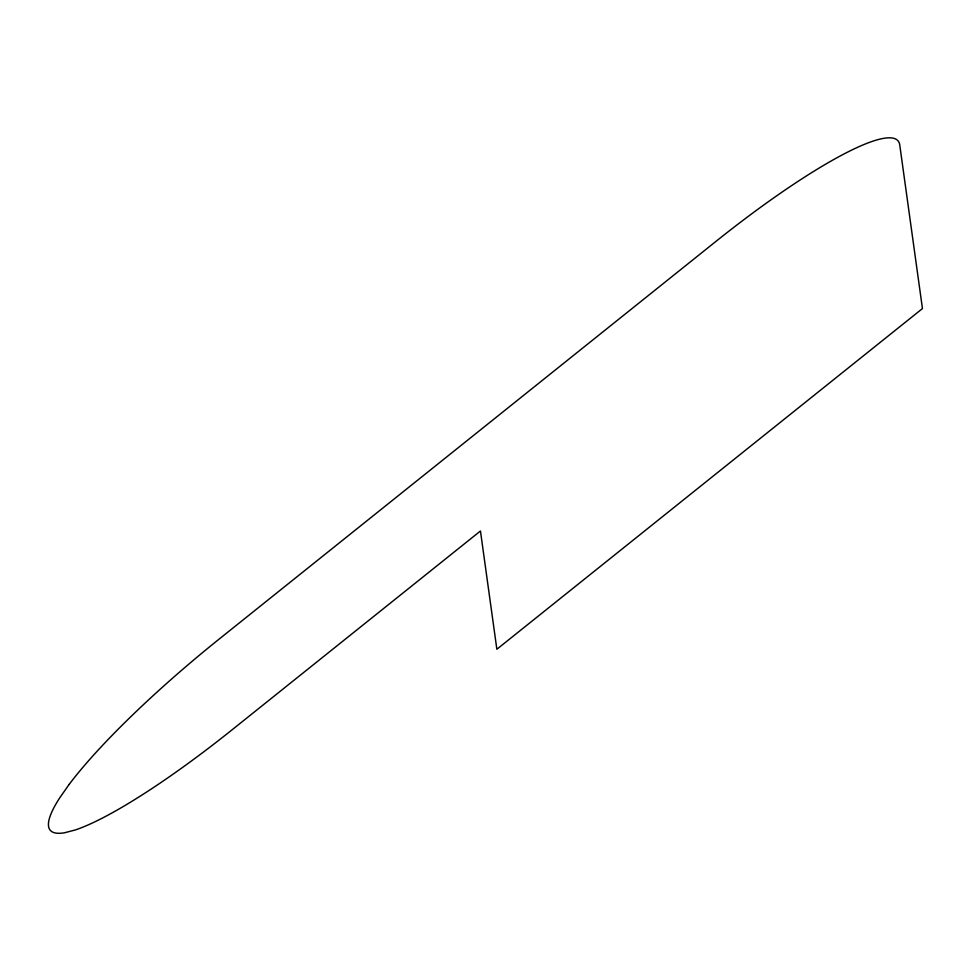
<?xml version="1.0" encoding="UTF-8"?>
<svg xmlns="http://www.w3.org/2000/svg" width="971" height="971" viewBox="0 0 971 971"><rect width="100%" height="100%" fill="white"/><g stroke="black" fill="none" stroke-linecap="round" stroke-linejoin="round"><path stroke-width="1.46" d="M69.147 784.422L59.632 797.98A228.391 39.241 -39.7 0 0 64.462 832.79L75.459 829.914A228.391 39.241 -39.7 0 0 232.19 729.719L480.451 530.991L496.861 649.259L922.45 308.572L899.729 144.813A228.391 39.241 -39.7 0 0 716.088 241.281L219.567 638.748A228.391 39.241 -39.7 0 0 69.147 784.422"/></g></svg>
